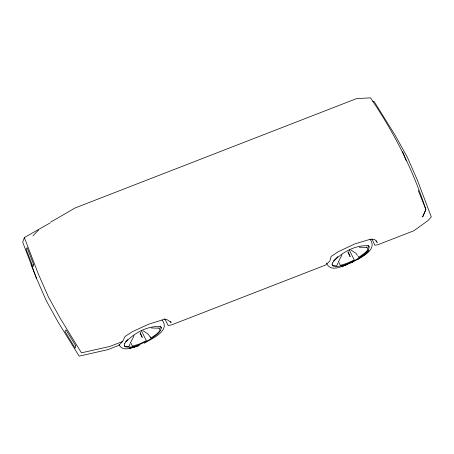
<?xml version="1.0" encoding="UTF-8"?>
<svg xmlns="http://www.w3.org/2000/svg" width="454" height="454" viewBox="0 0 454 454"><rect width="100%" height="100%" fill="white"/><g stroke="black" fill="none" stroke-linecap="round" stroke-linejoin="round"><path stroke-width="0.68" d="M160.971 328.168L161.102 327.266L160.097 326.063M368.852 247.396L368.983 246.494L367.973 245.291M50.212 222.874L24.351 237.561L22.7 242.152L36.456 278.274L46.382 300.871L58.447 322.669L79.166 356.157L107.927 349.625L118.732 345.426L122.614 341.482L125.049 336.493L132.131 331.812L148.492 324.258L164.297 319.315L167.679 319.928L171.181 322.612L170.551 321.347M130.769 342.174L134.117 335.614M338.644 261.402L341.998 254.842M31.059 264.103L36.456 278.274M130.139 343.723L128.783 346.72L124.952 346.317L124.282 345.517M338.014 262.951L336.658 265.948L332.827 265.545L332.158 264.744M32.972 235.802L38.573 230.019M368.376 251.289L368.977 250.67L366.089 253.525M365.612 254.024L357.321 259.762M50.74 222.08L75.041 207.994L356.56 98.609L370.481 97.843C394.083 132.545 412.987 169.501 425.801 209.527L422.629 216.995L425.903 209.396L418.23 190.402M144.378 343.247C151.324 338.678 170.625 331.363 162.174 320.03M352.253 262.474C359.199 257.912 378.505 250.591 370.05 239.258M352.355 262.378C345.534 264.563 330.892 273.739 326.625 263.241M122.614 341.482L109.891 346.425L81.448 352.837L60.433 318.674L48.379 296.865L38.448 274.278L24.351 237.561M341.896 266.277L345.676 264.988M342.469 266.22L347.293 264.58M139.412 345.352L134.588 346.992L129.572 348.053L134.015 347.049M138.805 345.67C133.084 347.338 122.449 352.457 119.062 344.643M372.796 101.804L374.204 101.628L395.332 135.61L407.408 157.368L417.317 180.005L431.3 216.898L427.906 220.655L413.855 230.757L377.83 244.757L374.862 245.211L371.871 238.781M359.239 247.22L366.94 247.413M151.364 327.992L159.065 328.185M350.914 249.989L355.993 253.315L357.417 255.409M143.033 330.762L148.118 334.087L150.229 337.174M164.745 318.651L168.167 325.524L171.765 324.82L325.427 265.119L329.939 260.925L331.108 256.425L338.196 251.749L355.056 243.809L370.356 239.247L374.686 239.496L377.24 242.549L376.298 240.643M366.73 246.948L367.967 249.445L367.212 250.591L364.562 253.213L358.774 257.356L358.155 256.107M349.211 249.842L354.228 259.977L346.992 263.343L340.324 265.374L338.468 261.629M347.94 252.316L350.113 256.703L348.076 251.624M158.855 327.72L160.092 330.217L159.337 331.363L156.687 333.985L150.898 338.122L150.28 336.874M141.33 330.614L146.353 340.744L139.111 344.115L132.449 346.147L130.593 342.401M140.059 333.088L142.238 337.475L140.201 332.396M402.624 151.755L406.324 160.926M337.878 256.533A73.276 68.963 10.7 0 1 333.315 260.971M127.778 339.569A73.276 68.963 10.7 0 1 125.44 341.737M124.458 343.814L124.197 345.625L125.202 346.822C133.584 348.473 141.705 343.565 148.98 340.001C153.531 336.755 160.307 333.838 161.357 327.771L160.347 326.574C147.414 325.484 132.375 333.792 124.458 343.814M332.334 263.048L332.073 264.852L333.083 266.055C341.465 267.707 349.586 262.792 356.861 259.228C361.412 255.982 368.183 253.065 369.233 246.999L368.228 245.801C355.289 244.717 340.25 253.02 332.334 263.048M75.79 345.88L75.165 348.15L64.95 331.403L66.08 329.967L75.79 345.88M33.698 264.597L32.955 266.804L26.065 249.013L27.132 247.646L33.698 264.597"/></g></svg>
